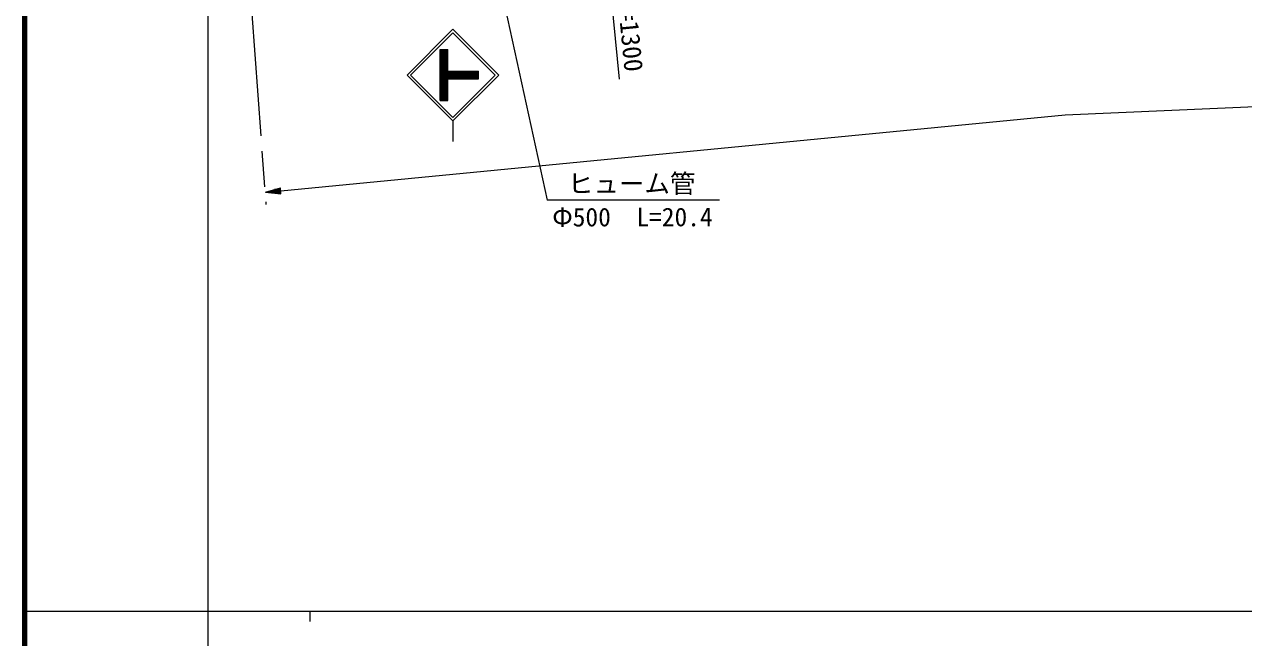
# Model space of a CAD drawing. Units: millimetres, scale not verified. Extents: x 40000 to 680000, y 20000 to 380000.
# Drawn here: x 40000 to 159552, y 202409 to 262543 of the extents above; entities that cross this region are included whole.
import ezdxf
from ezdxf.enums import TextEntityAlignment as Align

# ---------------------------------------------------------------- set-up
doc = ezdxf.new("R2010")
doc.units = ezdxf.units.MM
doc.header["$LTSCALE"] = 1000
doc.linetypes.add('CHAIN', pattern=[18.5, 12, -1.5, 3.5, -1.5])
for name, color, linetype, lineweight in [('M-BMK', 2, 'CHAIN', 13), ('M-BMK-SRVR', 3, 'Continuous', 13), ('M-STR-HTXT', 7, 'Continuous', 13), ('M-STR-STRC', 7, 'Continuous', 13), ('M-STR-STRD', 7, 'Continuous', 13), ('M-TTL', 2, 'Continuous', 140), ('M-TTL-BAND', 7, 'Continuous', 13)]:
    doc.layers.add(name, color=color, linetype=linetype, lineweight=lineweight)
doc.styles.add('ＭＳ ゴシック', font='')
doc.styles.get('ＭＳ ゴシック').set_extended_font_data('MS Gothic')

msp = doc.modelspace()

# ---------------------------------------------------------------- linework, layer by layer
at = {"layer": 'M-BMK'}
msp.add_line((60936, 282028), (63682, 244874), dxfattribs=at)
at = {"layer": 'M-BMK-SRVR'}
msp.add_line((98348, 257161), (95522, 286224), dxfattribs=at)
at = {"layer": 'M-STR-HTXT'}
for p, q in [((84155, 277945), (91257, 245317)), ((142056, 253658), (193221, 255973)), ((65130, 246219), (142056, 253658)), ((63637, 246075), (65101, 246518)), ((65124, 246279), (63930, 246163)), ((64223, 246252), (65119, 246338)), ((65113, 246398), (64516, 246340)), ((64808, 246429), (65107, 246458)), ((65159, 245920), (65101, 246518)), ((63637, 246075), (65130, 246219)), ((63637, 246075), (65159, 245920)), ((65136, 246159), (63941, 246044)), ((64246, 246013), (65142, 246099)), ((65147, 246040), (64550, 245982)), ((64855, 245951), (65153, 245980)), ((108173, 245321), (91257, 245317))]:
    msp.add_line(p, q, dxfattribs=at)
at = {"layer": 'M-STR-STRC'}
for p, q in [((77520, 257569), (82021, 262069)), ((86521, 257569), (82021, 262069)), ((77874, 257569), (82021, 261716)), ((86167, 257569), (82021, 261716)), ((80771, 255069), (80771, 260069)), ((80771, 260069), (81521, 260069)), ((80771, 259952), (80888, 260069)), ((80771, 259810), (81030, 260069)), ((80771, 259669), (81171, 260069)), ((80771, 259527), (81313, 260069)), ((80771, 259386), (81454, 260069)), ((80771, 259244), (81521, 259994)), ((81521, 259185), (80771, 259935)), ((80771, 259103), (81521, 259853)), ((81521, 259044), (80771, 259794)), ((80771, 258962), (81521, 259712)), ((81521, 258902), (80771, 259652)), ((80771, 258820), (81521, 259570)), ((81521, 258761), (80771, 259511)), ((80771, 258679), (81521, 259429)), ((81521, 259327), (80779, 260069)), ((81521, 259468), (80921, 260069)), ((81521, 259610), (81062, 260069)), ((81521, 259751), (81204, 260069)), ((81521, 259892), (81345, 260069)), ((81521, 260034), (81487, 260069)), ((81521, 257944), (81521, 260069)), ((81521, 258620), (80771, 259370)), ((80771, 258537), (81521, 259287)), ((81521, 258478), (80771, 259228)), ((80771, 258396), (81521, 259146)), ((81521, 258337), (80771, 259087)), ((80771, 258254), (81521, 259004)), ((81521, 258195), (80771, 258945)), ((80771, 258113), (81521, 258863)), ((81521, 258054), (80771, 258804)), ((80771, 257972), (81521, 258722)), ((82240, 257194), (80771, 258662)), ((80771, 257830), (81521, 258580)), ((82099, 257194), (80771, 258521)), ((80771, 257689), (81521, 258439)), ((81957, 257194), (80771, 258380)), ((80771, 257547), (81521, 258297)), ((81816, 257194), (80771, 258238)), ((82020, 253069), (77520, 257569)), ((82021, 253422), (77874, 257569)), ((80771, 257406), (81521, 258156)), ((81675, 257194), (80771, 258097)), ((80771, 257265), (81521, 258015)), ((81533, 257194), (80771, 257955)), ((80771, 257123), (81592, 257944)), ((80771, 256982), (81733, 257944)), ((80771, 256840), (81875, 257944)), ((80771, 256699), (82016, 257944)), ((80771, 256557), (82157, 257944)), ((81521, 257064), (80771, 257814)), ((81521, 256923), (80771, 257673)), ((81521, 256781), (80771, 257531)), ((81521, 256640), (80771, 257390)), ((81521, 256498), (80771, 257248)), ((80771, 256416), (81521, 257166)), ((81521, 256357), (80771, 257107)), ((81521, 257944), (84521, 257944)), ((81521, 257194), (84521, 257194)), ((81521, 255069), (81521, 257194)), ((81549, 257194), (82299, 257944)), ((82382, 257194), (81632, 257944)), ((81690, 257194), (82440, 257944)), ((82523, 257194), (81773, 257944)), ((81832, 257194), (82582, 257944)), ((82665, 257194), (81915, 257944)), ((81973, 257194), (82723, 257944)), ((86521, 257569), (82021, 253069)), ((86167, 257569), (82021, 253422)), ((82806, 257194), (82056, 257944)), ((82115, 257194), (82865, 257944)), ((82947, 257194), (82197, 257944)), ((82256, 257194), (83006, 257944)), ((83089, 257194), (82339, 257944)), ((82397, 257194), (83147, 257944)), ((83230, 257194), (82480, 257944)), ((82539, 257194), (83289, 257944)), ((83372, 257194), (82622, 257944)), ((82680, 257194), (83430, 257944)), ((83513, 257194), (82763, 257944)), ((82822, 257194), (83572, 257944)), ((83655, 257194), (82905, 257944)), ((82963, 257194), (83713, 257944)), ((83796, 257194), (83046, 257944)), ((83105, 257194), (83855, 257944)), ((83937, 257194), (83187, 257944)), ((83246, 257194), (83996, 257944)), ((84079, 257194), (83329, 257944)), ((83387, 257194), (84137, 257944)), ((84220, 257194), (83470, 257944)), ((83529, 257194), (84279, 257944)), ((84362, 257194), (83612, 257944)), ((83670, 257194), (84420, 257944)), ((84503, 257194), (83753, 257944)), ((83812, 257194), (84521, 257903)), ((84521, 257317), (83894, 257944)), ((83953, 257194), (84521, 257762)), ((84521, 257458), (84036, 257944)), ((84094, 257194), (84521, 257620)), ((84521, 257599), (84177, 257944)), ((84236, 257194), (84521, 257479)), ((84521, 257741), (84319, 257944)), ((84377, 257194), (84521, 257338)), ((84521, 257882), (84460, 257944)), ((84519, 257194), (84521, 257196)), ((84521, 257194), (84521, 257944)), ((80771, 256275), (81521, 257025)), ((81521, 256215), (80771, 256965)), ((80771, 256133), (81521, 256883)), ((81521, 256074), (80771, 256824)), ((80771, 255992), (81521, 256742)), ((81521, 255933), (80771, 256683)), ((80771, 255850), (81521, 256600)), ((81521, 255791), (80771, 256541)), ((80771, 255709), (81521, 256459)), ((81521, 255650), (80771, 256400)), ((80771, 255567), (81521, 256317)), ((81521, 255508), (80771, 256258)), ((80771, 255426), (81521, 256176)), ((81521, 255367), (80771, 256117)), ((80771, 255285), (81521, 256035)), ((81521, 255225), (80771, 255975)), ((80771, 255143), (81521, 255893)), ((81521, 255084), (80771, 255834)), ((81395, 255069), (80771, 255693)), ((81254, 255069), (80771, 255551)), ((81113, 255069), (80771, 255410)), ((80971, 255069), (80771, 255268)), ((80830, 255069), (80771, 255127)), ((80771, 255069), (81521, 255069)), ((80838, 255069), (81521, 255752)), ((80980, 255069), (81521, 255610)), ((81121, 255069), (81521, 255469)), ((81262, 255069), (81521, 255327)), ((81404, 255069), (81521, 255186))]:
    msp.add_line(p, q, dxfattribs=at)
at = {"layer": 'M-STR-STRD'}
msp.add_line((82021, 253069), (82021, 251069), dxfattribs=at)
at = {"layer": 'M-TTL'}
msp.add_line((40000, 380000), (40000, 20000), dxfattribs=at)
at = {"layer": 'M-TTL-BAND'}
for p, q in [((58000, 370000), (58000, 20000)), ((40000, 205000), (579000, 205000)), ((68000, 205000), (68000, 204000))]:
    msp.add_line(p, q, dxfattribs=at)

# ---------------------------------------------------------------- texts
at = {"layer": 'M-BMK-SRVR', "style": 'ＭＳ ゴシック'}
msp.add_text('R=1300', height=1833, rotation=275.554, dxfattribs=at).set_placement((99055, 265365), align=Align.MIDDLE_LEFT)
at = {"layer": 'M-STR-HTXT', "style": 'ＭＳ ゴシック'}
for s, p in [('ヒューム管', (99546, 246933)), ('Φ500\u3000L=20.4', (99627, 243652))]:
    msp.add_text(s, height=1833, rotation=0.078, dxfattribs=at).set_placement(p, align=Align.MIDDLE_CENTER)

doc.saveas('drawing.dxf')
